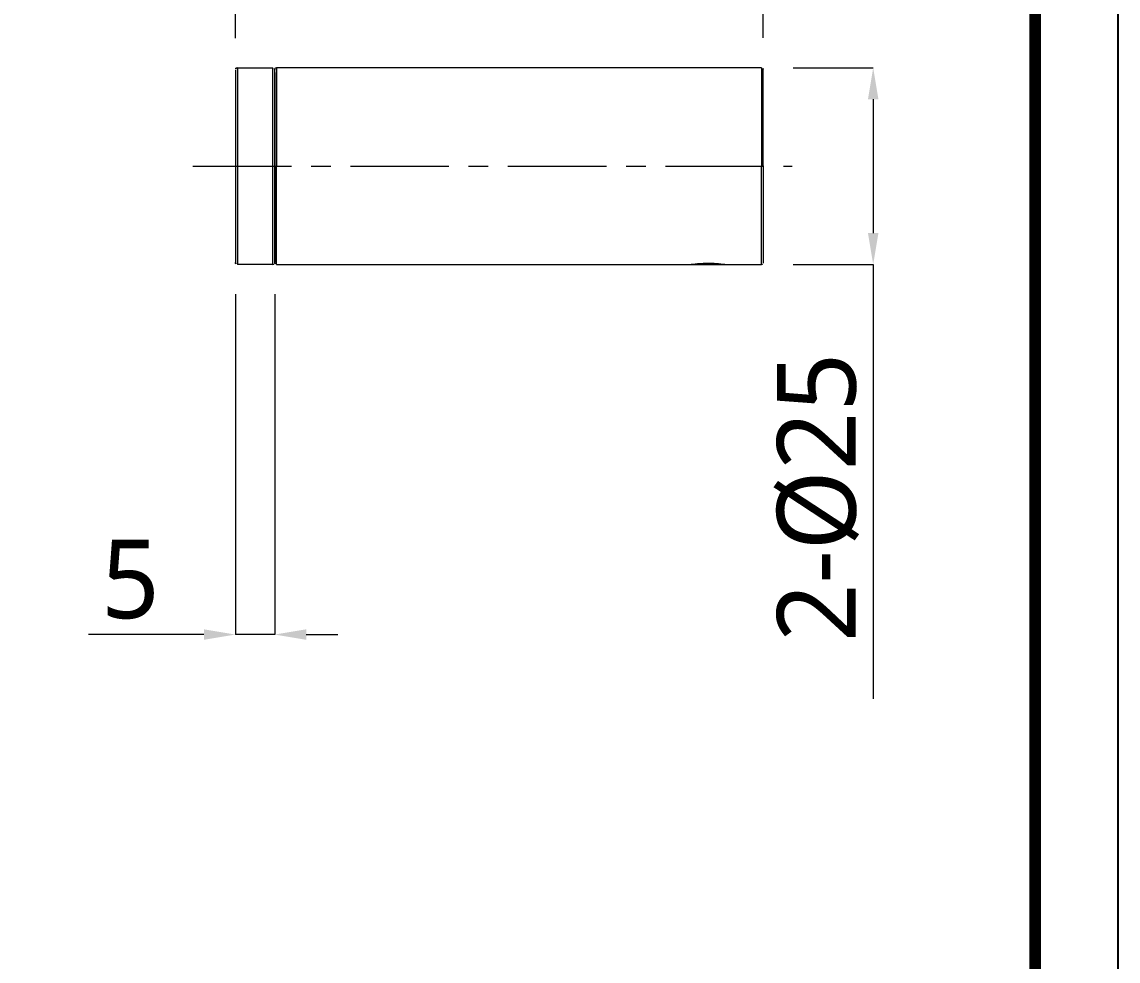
# Model space of a CAD drawing. Extents: x 16296677167 to 16296677818, y -37409618710 to -37409618233.
# Drawn here: x 16296677678.4 to 16296677817.6, y -37409618471.7 to -37409618352.4 of the extents above; entities that cross this region are included whole.
import ezdxf

# ---------------------------------------------------------------- set-up
doc = ezdxf.new("R2010")
doc.units = 0
doc.header["$LTSCALE"] = 10
doc.header["$MEASUREMENT"] = 0
doc.header["$PDMODE"] = 3
doc.header["$PDSIZE"] = -10
doc.linetypes.add('CENTER', pattern=[2, 1.25, -0.25, 0.25, -0.25])
doc.layers.get('0').update_dxf_attribs({"linetype": 'CONTINUOUS'})
doc.layers.get('DEFPOINTS').update_dxf_attribs({"linetype": 'CONTINUOUS'})
doc.layers.add('1', color=7, linetype='CONTINUOUS')
doc.styles.add('Daelim Dimension', font='NanumGothic.ttf')
doc.dimstyles.new('DEFAULT', dxfattribs={"dimscale": 2, "dimtxt": 2, "dimasz": 2, "dimexe": 0, "dimexo": 2, "dimgap": 1, "dimtad": 1, "dimdec": 1, "dimzin": 9, "dimdsep": 46, "dimtxsty": 'Daelim Dimension', "dimcen": 0.5, "dimclrd": 252, "dimclre": 252, "dimclrt": 3, "dimadec": 1, "dimazin": 0, "dimtfac": 1, "dimtdec": 1, "dimtix": 1, "dimtmove": 0, "dimatfit": 3, "dimfxl": 1, "dimtolj": 1, "dimtzin": 1, "dimlwd": 9, "dimlwe": 9, "dimarcsym": 0})

# ---------------------------------------------------------------- blocks, each defined once
blk = doc.blocks.new('*D2')
at = {"color": 5, "lineweight": 9, "ltscale": 0.5, "transparency": 16777216}
for p, q in [((16296677705.5515, -37409618386.99032), (16296677705.5515, -37409618430.21696)), ((16296677710.5515, -37409618386.99032), (16296677710.5515, -37409618430.21696)), ((16296677701.5515, -37409618430.21696), (16296677686.88484, -37409618430.21696)), ((16296677710.5515, -37409618430.21696), (16296677705.5515, -37409618430.21696)), ((16296677714.5515, -37409618430.21696), (16296677718.5515, -37409618430.21696))]:
    blk.add_line(p, q, dxfattribs=at)
at = {"color": 5, "ltscale": 0.5, "transparency": 16777216}
for points in [[(16296677701.5515, -37409618429.5503), (16296677701.5515, -37409618430.88363), (16296677705.5515, -37409618430.21696)], [(16296677714.5515, -37409618429.5503), (16296677714.5515, -37409618430.88363), (16296677710.5515, -37409618430.21696)]]:
    blk.add_solid(points, dxfattribs=at)
at = {"layer": 'DEFPOINTS', "color": 0, "ltscale": 0.5, "transparency": 16777216}
for p in [(16296677705.5515, -37409618382.99032), (16296677710.5515, -37409618382.99032), (16296677705.5515, -37409618430.21696)]:
    blk.add_point(p, dxfattribs=at)
at = {"color": 7, "ltscale": 0.5, "transparency": 16777216, "insert": (16296677692.21817, -37409618423.21696), "char_height": 10, "attachment_point": 5, "style": 'Daelim Dimension'}
blk.add_mtext('\\A1;5', dxfattribs=at)
blk = doc.blocks.new('*D3')
at = {"color": 5, "lineweight": 9, "ltscale": 0.5, "transparency": 16777216}
for p, q in [((16296677705.5515, -37409618354.49032), (16296677705.5515, -37409618318.75658)), ((16296677768.5515, -37409618318.75658), (16296677709.5515, -37409618318.75658)), ((16296677772.5515, -37409618354.44032), (16296677772.5515, -37409618318.75658))]:
    blk.add_line(p, q, dxfattribs=at)
at = {"color": 5, "ltscale": 0.5, "transparency": 16777216}
for points in [[(16296677709.5515, -37409618318.08991), (16296677709.5515, -37409618319.42324), (16296677705.5515, -37409618318.75658)], [(16296677768.5515, -37409618318.08991), (16296677768.5515, -37409618319.42324), (16296677772.5515, -37409618318.75658)]]:
    blk.add_solid(points, dxfattribs=at)
at = {"layer": 'DEFPOINTS', "color": 0, "ltscale": 0.5, "transparency": 16777216}
for p in [(16296677705.5515, -37409618318.75658), (16296677705.5515, -37409618358.49032), (16296677772.5515, -37409618358.44032)]:
    blk.add_point(p, dxfattribs=at)
at = {"color": 7, "ltscale": 0.5, "transparency": 16777216, "insert": (16296677739.0515, -37409618311.75658), "char_height": 10, "attachment_point": 5, "style": 'Daelim Dimension'}
blk.add_mtext('\\A1;67', dxfattribs=at)
blk = doc.blocks.new('*D4')
at = {"color": 5, "lineweight": 9, "ltscale": 0.5, "transparency": 16777216}
for p, q in [((16296677776.35257, -37409618358.24032), (16296677786.52948, -37409618358.24032)), ((16296677786.52948, -37409618362.24032), (16296677786.52948, -37409618379.24031)), ((16296677776.3515, -37409618383.24031), (16296677786.52948, -37409618383.24031)), ((16296677786.52948, -37409618383.24031), (16296677786.52948, -37409618438.38317))]:
    blk.add_line(p, q, dxfattribs=at)
at = {"color": 5, "ltscale": 0.5, "transparency": 16777216}
for points in [[(16296677785.86281, -37409618362.24032), (16296677787.19614, -37409618362.24032), (16296677786.52948, -37409618358.24032)], [(16296677785.86281, -37409618379.24031), (16296677787.19614, -37409618379.24031), (16296677786.52948, -37409618383.24031)]]:
    blk.add_solid(points, dxfattribs=at)
at = {"layer": 'DEFPOINTS', "color": 0, "ltscale": 0.5, "transparency": 16777216}
for p in [(16296677772.35257, -37409618358.24032), (16296677772.3515, -37409618383.24031), (16296677786.52948, -37409618383.24031)]:
    blk.add_point(p, dxfattribs=at)
at = {"color": 7, "ltscale": 0.5, "transparency": 16777216, "insert": (16296677779.52948, -37409618412.81174), "char_height": 10, "attachment_point": 5, "rotation": 90, "style": 'Daelim Dimension'}
blk.add_mtext('\\A1;2-%%C25', dxfattribs=at)

msp = doc.modelspace()

# ---------------------------------------------------------------- linework, layer by layer
at = {"color": 1, "linetype": 'CENTER', "lineweight": 0}
msp.add_line((16296677700.15967, -37409618370.740318), (16296677776.247869, -37409618370.740318), dxfattribs=at)
at = {"ltscale": 0.5}
msp.add_lwpolyline([(16296677166.62108, -37409618710.177017), (16296677817.62108, -37409618710.177017), (16296677817.62108, -37409618233.177017), (16296677166.62108, -37409618233.177017)], close=True, dxfattribs=at)
at = {"color": 5, "linetype": 'ByBlock', "lineweight": 200, "const_width": 1.5}
msp.add_lwpolyline([(16296677177.089279, -37409618689.752296), (16296677807.089279, -37409618689.752296), (16296677807.089279, -37409618244.252296), (16296677177.089279, -37409618244.252296)], close=True, dxfattribs=at)
at = {"layer": '1', "color": 7, "linetype": 'Continuous', "lineweight": 18}
for p, q in [((16296677705.5515, -37409618358.490349), (16296677705.5515, -37409618382.990318)), ((16296677705.8015, -37409618358.240318), (16296677710.3015, -37409618358.240318)), ((16296677710.5515, -37409618370.740067), (16296677710.5515, -37409618358.440323)), ((16296677772.3515, -37409618358.240318), (16296677710.751499, -37409618358.240318)), ((16296677772.5515, -37409618370.740318), (16296677772.5515, -37409618358.440323)), ((16296677710.5515, -37409618370.782669), (16296677710.5515, -37409618370.740067)), ((16296677710.5515, -37409618383.040314), (16296677710.5515, -37409618370.782669)), ((16296677772.5515, -37409618370.740318), (16296677772.5515, -37409618370.771057)), ((16296677772.5515, -37409618370.740318), (16296677772.5515, -37409618383.040314)), ((16296677710.3015, -37409618383.240318), (16296677705.8015, -37409618383.240318)), ((16296677710.751499, -37409618383.240318), (16296677763.401501, -37409618383.240318)), ((16296677763.401501, -37409618383.240318), (16296677765.5515, -37409618383.240318)), ((16296677765.5515, -37409618383.240318), (16296677767.7015, -37409618383.240318)), ((16296677767.7015, -37409618383.240318), (16296677772.3515, -37409618383.240318))]:
    msp.add_line(p, q, dxfattribs=at)
at = {"layer": '1', "color": 7, "linetype": 'Continuous', "lineweight": 13}
for p, q in [((16296677705.8015, -37409618358.240318), (16296677705.8015, -37409618370.740318)), ((16296677710.3015, -37409618370.740318), (16296677710.3015, -37409618358.240318)), ((16296677710.751499, -37409618358.240318), (16296677710.751499, -37409618370.740318)), ((16296677772.3515, -37409618358.240318), (16296677772.3515, -37409618370.709557)), ((16296677705.8015, -37409618370.740318), (16296677705.8015, -37409618383.240318)), ((16296677710.3015, -37409618383.240318), (16296677710.3015, -37409618370.740318)), ((16296677710.5515, -37409618370.740318), (16296677710.751499, -37409618370.740318)), ((16296677710.751499, -37409618370.740318), (16296677710.751499, -37409618370.783997)), ((16296677710.751499, -37409618383.240318), (16296677710.751499, -37409618370.783997)), ((16296677772.3515, -37409618370.740318), (16296677772.3515, -37409618370.709557)), ((16296677772.3515, -37409618383.240318), (16296677772.3515, -37409618370.740318)), ((16296677765.5515, -37409618383.058632), (16296677765.5515, -37409618383.240318))]:
    msp.add_line(p, q, dxfattribs=at)
at = {"layer": '1', "color": 7, "linetype": 'Continuous', "lineweight": 18}
for centre, radius, start, end in [((16296677705.8015, -37409618358.490318), 0.25, 90, 180.00830551), ((16296677710.3015, -37409618358.490318), 0.25, 0, 90), ((16296677710.751499, -37409618358.440323), 0.2, 90, 180), ((16296677772.3515, -37409618358.440323), 0.2, 0, 90), ((16296677705.8015, -37409618382.990318), 0.25, 180, 270), ((16296677710.3015, -37409618382.990318), 0.25, 270, 0), ((16296677710.751499, -37409618383.040314), 0.2, 180, 270), ((16296677772.3515, -37409618383.040314), 0.2, 270, 0)]:
    msp.add_arc(centre, radius, start, end, dxfattribs=at)
for points, knots in [([(16296677710.5515, -37409618382.990318), (16296677710.5515, -37409618382.990311), (16296677710.5515, -37409618382.693382), (16296677710.5515, -37409618381.443024), (16296677710.5515, -37409618379.463867), (16296677710.5515, -37409618376.896217), (16296677710.5515, -37409618373.9142), (16296677710.5515, -37409618370.718887), (16296677710.5515, -37409618367.525009), (16296677710.5515, -37409618364.547256), (16296677710.5515, -37409618361.986183), (16296677710.5515, -37409618360.016441), (16296677710.5515, -37409618358.774521), (16296677710.5515, -37409618358.49054), (16296677710.5515, -37409618358.490318)], [0, 0, 0, 0, 0.0833390529, 0.1666781058, 0.2500171587, 0.3333562116, 0.4166952645, 0.5000343174, 0.5833733703, 0.6667124232, 0.7500514761, 0.833390529, 0.9167295819, 1, 1, 1, 1]), ([(16296677767.701509, -37409618383.240318), (16296677767.7015, -37409618383.240311), (16296677767.69446, -37409618383.239098), (16296677767.663509, -37409618383.233818), (16296677767.629379, -37409618383.228104), (16296677767.603741, -37409618383.223869), (16296677767.5984, -37409618383.222992), (16296677767.587271, -37409618383.221184), (16296677767.58149, -37409618383.22023), (16296677767.56354, -37409618383.217323), (16296677767.55081, -37409618383.215271), (16296677767.48332, -37409618383.204529), (16296677767.41728, -37409618383.194344), (16296677767.31979, -37409618383.180328), (16296677767.29954, -37409618383.177467), (16296677767.257509, -37409618383.171623), (16296677767.235661, -37409618383.168648), (16296677767.1684, -37409618383.159653), (16296677767.07402, -37409618383.147507), (16296677766.91873, -37409618383.129349), (16296677766.80603, -37409618383.11763), (16296677766.71796, -37409618383.109123), (16296677766.68795, -37409618383.106323), (16296677766.627371, -37409618383.100899), (16296677766.596741, -37409618383.098267), (16296677766.503839, -37409618383.090637), (16296677766.377251, -37409618383.081177), (16296677766.24531, -37409618383.073372), (16296677766.1443, -37409618383.068237), (16296677766.110279, -37409618383.06665), (16296677766.041559, -37409618383.063728), (16296677766.006809, -37409618383.062393), (16296677765.833309, -37409618383.056473), (16296677765.693661, -37409618383.054047), (16296677765.482929, -37409618383.054024), (16296677765.412479, -37409618383.054611), (16296677765.32415, -37409618383.056107), (16296677765.30645, -37409618383.05645), (16296677765.271231, -37409618383.057213), (16296677765.21858, -37409618383.058441), (16296677765.166479, -37409618383.059998), (16296677764.99403, -37409618383.065857), (16296677764.85989, -37409618383.072746), (16296677764.69701, -37409618383.083603), (16296677764.664671, -37409618383.085876), (16296677764.6005, -37409618383.090652), (16296677764.56893, -37409618383.093117), (16296677764.475731, -37409618383.100777), (16296677764.35548, -37409618383.111572), (16296677764.243071, -37409618383.12323), (16296677764.161711, -37409618383.132179), (16296677764.121771, -37409618383.136703), (16296677764.08296, -37409618383.141281), (16296677764.057341, -37409618383.144341), (16296677764.04464, -37409618383.145882), (16296677763.982059, -37409618383.153542), (16296677763.88765, -37409618383.165703), (16296677763.762581, -37409618383.183113), (16296677763.69021, -37409618383.193863), (16296677763.6485, -37409618383.200203), (16296677763.640341, -37409618383.201447), (16296677763.624359, -37409618383.203911), (16296677763.61655, -37409618383.205116), (16296677763.59379, -37409618383.208672), (16296677763.57947, -37409618383.21093), (16296677763.51198, -37409618383.221672), (16296677763.471149, -37409618383.228493), (16296677763.43656, -37409618383.234329), (16296677763.43047, -37409618383.235367), (16296677763.419979, -37409618383.237152), (16296677763.415581, -37409618383.2379), (16296677763.405029, -37409618383.239708), (16296677763.401489, -37409618383.240318), (16296677763.40151, -37409618383.240311)], [0, 0, 0, 0, 0.03125, 0.0625, 0.09375, 0.09375, 0.1015625, 0.1015625, 0.109375, 0.109375, 0.125, 0.125, 0.1875, 0.1875, 0.203125, 0.203125, 0.21875, 0.21875, 0.25, 0.28125, 0.3125, 0.3125, 0.328125, 0.328125, 0.34375, 0.34375, 0.375, 0.40625, 0.40625, 0.421875, 0.421875, 0.4375, 0.4375, 0.5, 0.5, 0.53125, 0.53125, 0.5390625, 0.5390625, 0.546875, 0.5625, 0.5625, 0.625, 0.625, 0.640625, 0.640625, 0.65625, 0.65625, 0.6875, 0.71875, 0.71875, 0.734375, 0.7421875, 0.7421875, 0.75, 0.75, 0.78125, 0.8125, 0.84375, 0.84375, 0.8515625, 0.8515625, 0.859375, 0.859375, 0.875, 0.875, 0.9375, 0.9375, 0.953125, 0.953125, 0.96875, 0.96875, 1, 1, 1, 1])]:
    msp.add_open_spline(points, degree=3, knots=knots, dxfattribs=at)

# ---------------------------------------------------------------- dimensions: what is measured, and where the dimension line sits
at = {"ltscale": 0.5}
dim = msp.add_linear_dim(base=(16296677705.5515, -37409618318.756577), p1=(16296677772.5515, -37409618358.440323), p2=(16296677705.5515, -37409618358.490318), dimstyle='DEFAULT', override={"dimtxt": 5, "dimclrd": 5, "dimclre": 5, "dimclrt": 7}, dxfattribs=at)
dim.commit()
dim.dimension.update_dxf_attribs({"geometry": '*D3', "text_midpoint": (16296677739.0515, -37409618311.756577)})
dim = msp.add_linear_dim(base=(16296677786.52948, -37409618383.240311), p1=(16296677772.35257, -37409618358.240318), p2=(16296677772.3515, -37409618383.240311), angle=90, text='2-%%C<>', dimstyle='DEFAULT', override={"dimtxt": 5, "dimclrd": 5, "dimclre": 5, "dimclrt": 7}, dxfattribs=at)
dim.commit()
dim.dimension.update_dxf_attribs({"geometry": '*D4', "text_midpoint": (16296677786.52948, -37409618412.811737), "dimtype": 160})
dim = msp.add_linear_dim(base=(16296677705.5515, -37409618430.216957), p1=(16296677710.5515, -37409618382.990318), p2=(16296677705.5515, -37409618382.990318), dimstyle='DEFAULT', override={"dimtxt": 5, "dimclrd": 5, "dimclre": 5, "dimclrt": 7}, dxfattribs=at)
dim.commit()
dim.dimension.update_dxf_attribs({"geometry": '*D2', "text_midpoint": (16296677692.21817, -37409618430.216957), "dimtype": 160})

doc.saveas('drawing.dxf')
